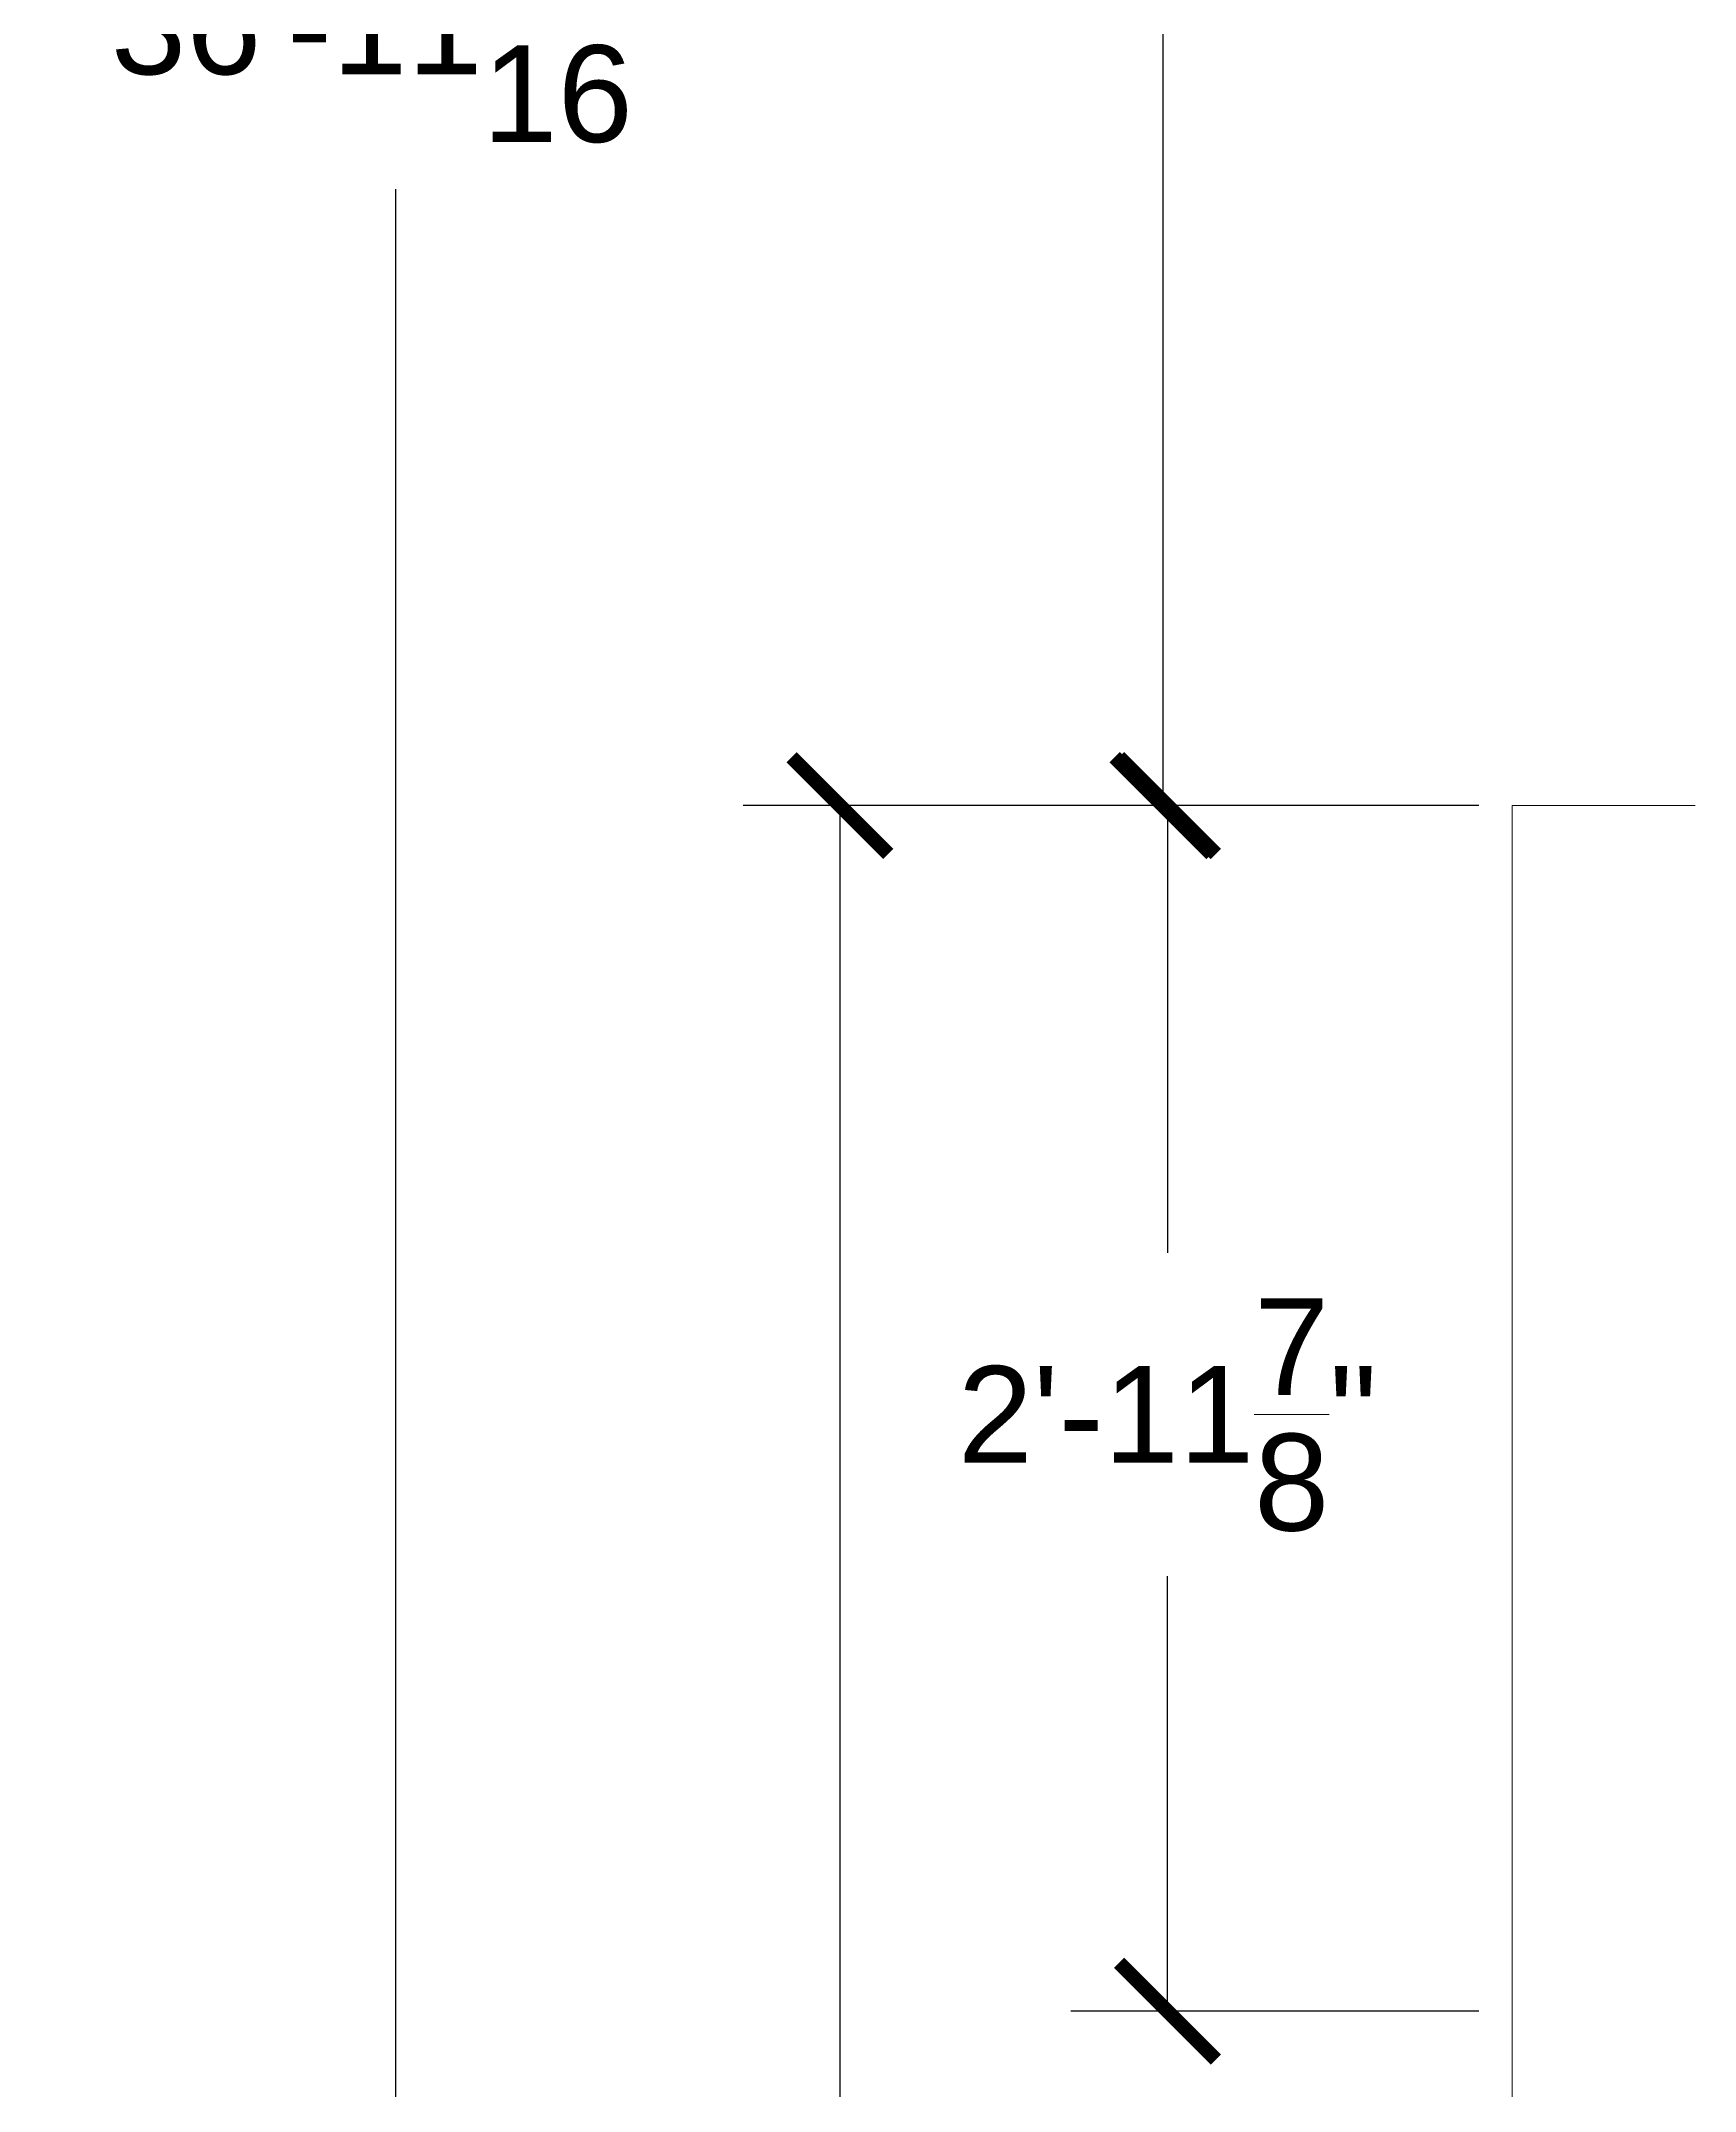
# Model space of a CAD drawing. Header units: inches. Extents: x -10 to 380, y 62 to 547.
# Drawn here: x -9.5 to 39.7, y 245.5 to 306.5 of the extents above; entities that cross this region are included whole.
import ezdxf

# ---------------------------------------------------------------- set-up
doc = ezdxf.new("R2010")
doc.units = ezdxf.units.IN
doc.header["$MEASUREMENT"] = 0
doc.layers.get('0').update_dxf_attribs({"color": 1, "lineweight": 9})
doc.layers.add('A201-Dimensions', color=7, linetype='Continuous', lineweight=9)
doc.layers.add('A201-Floorplan-2nd-floor', color=7, linetype='Continuous', lineweight=9)
doc.styles.add('Annotative', font='Arial.ttf')
doc.dimstyles.new('Annotative', dxfattribs={"dimtxt": 0.18, "dimasz": 0.18, "dimexe": 0.18, "dimexo": 0.0625, "dimgap": 0.09, "dimtad": 0, "dimtih": 1, "dimtoh": 1, "dimdec": 4, "dimzin": 0, "dimdsep": 46, "dimlunit": 4, "dimtxsty": 'Annotative', "dimblk": 'ARCHTICK', "dimblk1": 'ARCHTICK', "dimblk2": 'ARCHTICK', "dimcen": 0.09, "dimadec": 0, "dimazin": 0, "dimtfac": 1, "dimtdec": 4, "dimtofl": 0, "dimtmove": 0, "dimatfit": 3, "dimldrblk": 'ARCHTICK', "dimfxl": 1, "dimtolj": 1, "dimtzin": 0, "dimarcsym": 0})

# ---------------------------------------------------------------- blocks, each defined once
blk = doc.blocks.new('_ArchTick')
at = {"color": 0, "linetype": 'ByBlock', "lineweight": 30, "const_width": 0.15}
blk.add_lwpolyline([(-0.5, -0.5), (0.5, 0.5)], dxfattribs=at)
blk = doc.blocks.new('*D583')
at = {"layer": 'A201-Dimensions', "color": 0, "lineweight": -2, "transparency": 16777216}
for p, q in [((33.271, 283.794), (21.129, 283.794)), ((24.009, 283.794), (24.009, 270.489)), ((24.009, 247.919), (24.009, 260.865)), ((33.271, 247.919), (21.129, 247.919))]:
    blk.add_line(p, q, dxfattribs=at)
at = {"layer": 'A201-Dimensions', "color": 0, "lineweight": -2, "transparency": 16777216, "xscale": 2.88, "yscale": 2.88, "zscale": 2.88}
for p, rotation in [((24.009, 283.794), 90), ((24.009, 247.919), 270)]:
    blk.add_blockref('_ArchTick', p, dxfattribs=dict(at, rotation=rotation))
at = {"layer": 'A201-Dimensions', "color": 0, "lineweight": 5, "transparency": 16777216, "insert": (24.009, 265.677), "char_height": 2.88, "attachment_point": 5, "style": 'Annotative'}
blk.add_mtext('\\A1;2\'-11{\\H1x;\\S7/8;}"', dxfattribs=at)
blk = doc.blocks.new('*D608')
at = {"layer": 'A201-Dimensions', "color": 0, "lineweight": -2, "transparency": 16777216}
for p, q in [((33.277, 354.92), (20.998, 354.92)), ((23.878, 354.92), (23.878, 324.218)), ((23.878, 283.794), (23.878, 314.496)), ((33.271, 283.794), (20.998, 283.794))]:
    blk.add_line(p, q, dxfattribs=at)
at = {"layer": 'A201-Dimensions', "color": 0, "lineweight": -2, "transparency": 16777216, "xscale": 2.88, "yscale": 2.88, "zscale": 2.88}
for p, rotation in [((23.878, 354.92), 90), ((23.878, 283.794), 270)]:
    blk.add_blockref('_ArchTick', p, dxfattribs=dict(at, rotation=rotation))
at = {"layer": 'A201-Dimensions', "color": 0, "lineweight": 5, "transparency": 16777216, "insert": (23.878, 319.357), "char_height": 2.88, "attachment_point": 5, "style": 'Annotative'}
blk.add_mtext('\\A1;5\'-11{\\H1x;\\S1/8;}"', dxfattribs=at)
blk = doc.blocks.new('*D609')
at = {"layer": 'A201-Dimensions', "color": 0, "lineweight": -2, "transparency": 16777216}
for p, q in [((12.574, 528.665), (-1.834, 528.665)), ((1.046, 528.665), (1.046, 311.856)), ((1.046, 85.326), (1.046, 302.134)), ((12.574, 85.326), (-1.834, 85.326))]:
    blk.add_line(p, q, dxfattribs=at)
at = {"layer": 'A201-Dimensions', "color": 0, "lineweight": -2, "transparency": 16777216, "xscale": 2.88, "yscale": 2.88, "zscale": 2.88}
for p, rotation in [((1.046, 528.665), 90), ((1.046, 85.326), 270)]:
    blk.add_blockref('_ArchTick', p, dxfattribs=dict(at, rotation=rotation))
at = {"layer": 'A201-Dimensions', "color": 0, "lineweight": 5, "transparency": 16777216, "insert": (1.046, 306.995), "char_height": 2.88, "attachment_point": 5, "style": 'Annotative'}
blk.add_mtext('\\A1;36\'-11{\\H1x;\\S5/16;}"', dxfattribs=at)
blk = doc.blocks.new('*D613')
at = {"layer": 'A201-Dimensions', "color": 0, "lineweight": -2, "transparency": 16777216}
for p, q in [((33.271, 283.794), (11.38, 283.794)), ((14.26, 283.794), (14.26, 236.493)), ((14.26, 179.419), (14.26, 226.72)), ((33.271, 179.419), (11.38, 179.419))]:
    blk.add_line(p, q, dxfattribs=at)
at = {"layer": 'A201-Dimensions', "color": 0, "lineweight": -2, "transparency": 16777216, "xscale": 2.88, "yscale": 2.88, "zscale": 2.88}
for p, rotation in [((14.26, 283.794), 90), ((14.26, 179.419), 270)]:
    blk.add_blockref('_ArchTick', p, dxfattribs=dict(at, rotation=rotation))
at = {"layer": 'A201-Dimensions', "color": 0, "lineweight": 5, "transparency": 16777216, "insert": (14.26, 231.607), "char_height": 2.88, "attachment_point": 5, "style": 'Annotative'}
blk.add_mtext('\\A1;8\'-8{\\H1x;\\S3/8;}"', dxfattribs=at)

msp = doc.modelspace()

# ---------------------------------------------------------------- linework, layer by layer
at = {"layer": 'A201-Floorplan-2nd-floor', "lineweight": 5}
for p, q in [((39.70693, 283.79438), (34.27075, 283.79438)), ((34.27075, 283.79438), (34.27075, 179.41938))]:
    msp.add_line(p, q, dxfattribs=at)

# ---------------------------------------------------------------- dimensions: what is measured, and where the dimension line sits
at = {"layer": 'A201-Dimensions', "lineweight": 5}
for base, p1, p2, picture, middle in [((1.04619, 85.32563), (13.57429, 528.6646), (13.57429, 85.32563), '*D609', (1.04619, 306.99511)), ((23.87756, 283.79438), (34.27654, 354.91997), (34.27075, 283.79438), '*D608', (23.87756, 319.35718)), ((14.26026, 179.41938), (34.27075, 283.79438), (34.27075, 179.41938), '*D613', (14.26026, 231.60688))]:
    dim = msp.add_linear_dim(base=base, p1=p1, p2=p2, angle=90, dimstyle='Annotative', dxfattribs=at)
    dim.commit()
    dim.dimension.update_dxf_attribs({"geometry": picture, "text_midpoint": middle})
dim = msp.add_linear_dim(base=(24.00891, 247.91938), p1=(34.27075, 283.79438), p2=(34.27075, 247.91938), angle=90, dimstyle='Annotative', dxfattribs=at)
dim.commit()
dim.dimension.update_dxf_attribs({"geometry": '*D583', "text_midpoint": (24.00891, 265.67717), "dimtype": 160})

doc.saveas('drawing.dxf')
